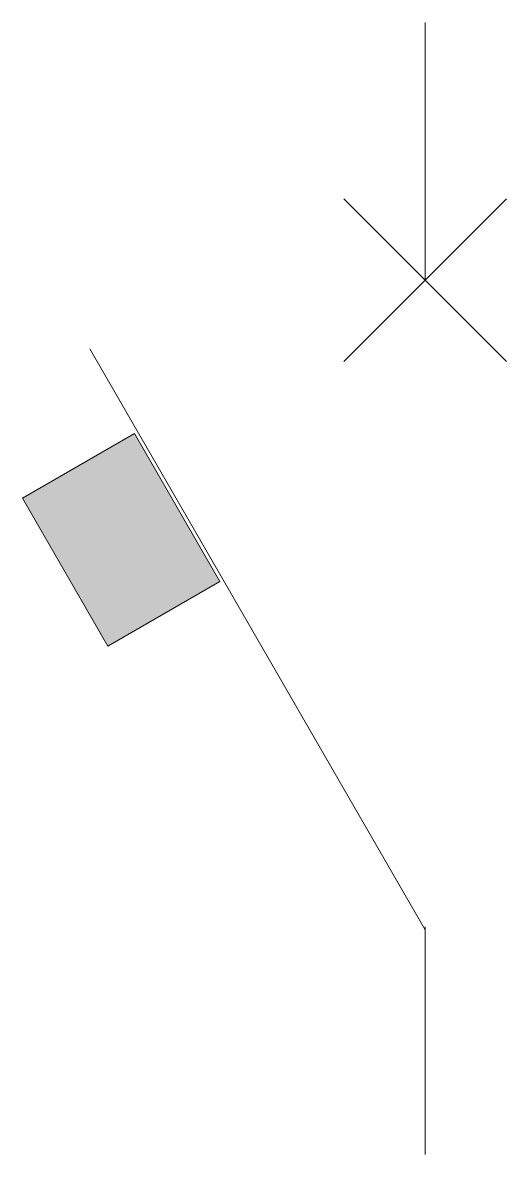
# Model space of a CAD drawing. Header units: millimetres. Extents: x 109.33 to 112.89, y -152.69 to -144.35.
import ezdxf

# ---------------------------------------------------------------- set-up
doc = ezdxf.new("R2010")
doc.units = ezdxf.units.MM
doc.header["$MEASUREMENT"] = 0
doc.layers.add('Capa 1', color=7, linetype='Continuous', lineweight=0)

# ---------------------------------------------------------------- blocks, each defined once
blk = doc.blocks.new('Block_1')
at = {"layer": 'Capa 1', "color": 18, "lineweight": 18, "true_color": 0x010101}
for p, q in [((111.6953, -146.8477), (112.8926, -145.6503)), ((112.8926, -146.8477), (111.6953, -145.6503))]:
    blk.add_line(p, q, dxfattribs=at)
blk = doc.blocks.new('Block_0')
at = {"layer": 'Capa 1', "true_color": 0x010101, "transparency": 33554687}
h = blk.add_hatch(color=18, dxfattribs=at)
h.dxf.hatch_style = 2
h.paths.add_polyline_path([(110.7821, -148.468), (109.9578, -148.9439), (109.3294, -147.8555), (110.1537, -147.3796)])
at = {"layer": 'Capa 1', "color": 18, "lineweight": 18, "true_color": 0x010101}
blk.add_line((112.294, -146.249), (112.294, -144.3536), dxfattribs=at)
blk.add_lwpolyline([(112.294, -152.6859), (112.294, -151.0115), (112.294, -151.0334), (109.8245, -146.7562)], dxfattribs=at)
at = {"layer": 'Capa 1'}
blk.add_lwpolyline([(110.7821, -148.468), (109.9578, -148.9439), (109.3294, -147.8555), (110.1537, -147.3796)], close=True, dxfattribs=at)
blk.add_blockref('Block_1', (0, 0), dxfattribs=at)

msp = doc.modelspace()

# ---------------------------------------------------------------- block references
at = {"layer": 'Capa 1'}
msp.add_blockref('Block_0', (0, 0), dxfattribs=at)

doc.saveas('drawing.dxf')
